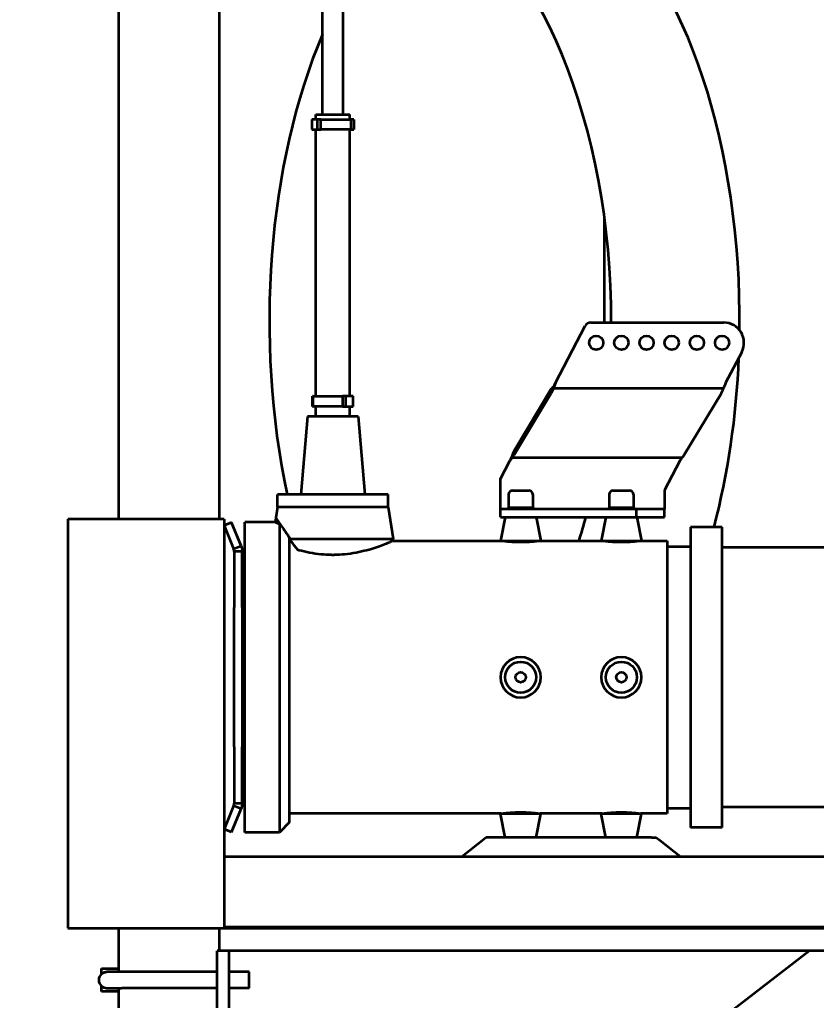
# Model space of a CAD drawing. Header units: millimetres. Extents: x 0 to 42050, y 0 to 29700.
# Drawn here: x 23700 to 24491, y 20908 to 21882 of the extents above; entities that cross this region are included whole.
import ezdxf

# ---------------------------------------------------------------- set-up
doc = ezdxf.new("R2010")
doc.units = ezdxf.units.MM
doc.header["$LTSCALE"] = 50
doc.layers.add('Dimension', color=7, linetype='Continuous', lineweight=18)
doc.layers.add('Visible', color=7, linetype='Continuous', lineweight=35)
doc.styles.add('Title', font='arial.ttf')
doc.dimstyles.new('Default - Method 2b', dxfattribs={"dimscale": 50, "dimtxt": 3, "dimasz": 2.5, "dimexe": 3, "dimexo": 0.5, "dimgap": 0.7, "dimtad": 0, "dimtoh": 1, "dimdec": 1, "dimrnd": 1e-08, "dimtxsty": 'Title', "dimcen": 0.09, "dimdle": 10, "dimclrd": 256, "dimclre": 256, "dimclrt": 7, "dimadec": 0, "dimazin": 2, "dimtfac": 0.833333, "dimtdec": 1, "dimtmove": 0, "dimatfit": 3, "dimfxl": 1, "dimtolj": 1, "dimlwd": -1, "dimlwe": -1, "dimarcsym": 0})

# ---------------------------------------------------------------- blocks, each defined once
blk = doc.blocks.new('*D40')
at = {"layer": 'Defpoints', "color": 0, "transparency": 16777216}
for p in [(23797.62, 26863.76), (21698.2, 20352.33), (22531.26, 20352.33)]:
    blk.add_point(p, dxfattribs=at)
at = {"layer": 'Dimension', "transparency": 16777216}
for p, q in [((23772.62, 26863.76), (21548.2, 26863.76)), ((21698.2, 26738.76), (21698.2, 23852.95)), ((21698.2, 20477.33), (21698.2, 23363.13)), ((22506.26, 20352.33), (21548.2, 20352.33))]:
    blk.add_line(p, q, dxfattribs=at)
for points in [[(21677.37, 26738.76), (21719.03, 26738.76), (21698.2, 26863.76)], [(21677.37, 20477.33), (21719.03, 20477.33), (21698.2, 20352.33)]]:
    blk.add_solid(points, dxfattribs=at)
at = {"layer": 'Dimension', "color": 7, "transparency": 16777216, "insert": (21774.79, 23398.13), "char_height": 150, "attachment_point": 7, "rotation": 90, "style": 'Title'}
blk.add_mtext('\\A1;6511', dxfattribs=at)

msp = doc.modelspace()

# ---------------------------------------------------------------- linework, layer by layer
at = {"layer": 'Visible'}
for p, q in [((23797.62, 26745.33), (23797.62, 21385.88)), ((23897.62, 26745.33), (23897.62, 21385.88)), ((24000.27, 21787.88), (24000.27, 21943.88)), ((24020.97, 21787.88), (24020.97, 21943.88)), ((23993.68, 21787.88), (24027.55, 21787.88)), ((23993.68, 21782.88), (23993.68, 21787.88)), ((24027.55, 21782.88), (24027.55, 21787.88)), ((23995.11, 21782.88), (23989.9, 21782.88)), ((23989.9, 21782.88), (23989.9, 21772.88)), ((23998.69, 21782.88), (23995.11, 21782.88)), ((23995.11, 21782.88), (23995.11, 21772.88)), ((23998.69, 21772.88), (23998.69, 21782.88)), ((23998.69, 21782.88), (24028.62, 21782.88)), ((24031.33, 21782.88), (24028.62, 21782.88)), ((24028.62, 21782.88), (24028.62, 21772.88)), ((24031.33, 21782.88), (24031.33, 21772.88)), ((23989.9, 21772.88), (23995.11, 21772.88)), ((23993.68, 21507.88), (23993.68, 21772.88)), ((23995.11, 21772.88), (23998.69, 21772.88)), ((24028.62, 21772.88), (23998.69, 21772.88)), ((24027.55, 21507.88), (24027.55, 21772.88)), ((24028.62, 21772.88), (24031.33, 21772.88)), ((24231.81, 21521.15), (24261.33, 21577.86)), ((24266.65, 21581.08), (24398.9, 21581.08)), ((24416.64, 21551.85), (24400.66, 21521.15)), ((24227.58, 21515.15), (24190.68, 21453.77)), ((24227.58, 21513.39), (24227.58, 21515.15)), ((24227.58, 21511.15), (24227.58, 21513.39)), ((24398.55, 21515.79), (24229.69, 21515.79)), ((23991.12, 21507.88), (23990.54, 21507.88)), ((23990.54, 21497.88), (23990.54, 21507.88)), ((23991.12, 21507.88), (24020.31, 21507.88)), ((23991.12, 21497.88), (23991.12, 21507.88)), ((24020.31, 21507.88), (24020.31, 21497.88)), ((24023.58, 21507.88), (24020.31, 21507.88)), ((24030.69, 21507.88), (24023.58, 21507.88)), ((24023.58, 21497.88), (24023.58, 21507.88)), ((24030.69, 21497.88), (24030.69, 21507.88)), ((24190.68, 21449.77), (24227.58, 21511.15)), ((24396.43, 21511.15), (24359.54, 21449.77)), ((23990.54, 21497.88), (23991.12, 21497.88)), ((24020.31, 21497.88), (23991.12, 21497.88)), ((23993.68, 21487.88), (23993.68, 21497.88)), ((24020.31, 21497.88), (24023.58, 21497.88)), ((24023.58, 21497.88), (24030.69, 21497.88)), ((24027.55, 21487.88), (24027.55, 21497.88)), ((23985.5, 21487.88), (23978.72, 21410.38)), ((24035.74, 21487.88), (23985.5, 21487.88)), ((24035.74, 21487.88), (24042.52, 21410.38)), ((24188.57, 21446.98), (24357.42, 21446.98)), ((24190.68, 21453.77), (24190.68, 21451.53)), ((24190.68, 21451.53), (24190.68, 21449.77)), ((24177.12, 21425.83), (24186.45, 21443.77)), ((24355.31, 21443.77), (24340.12, 21414.59)), ((24177.12, 21395.88), (24177.12, 21425.83)), ((24065.62, 21410.38), (23955.62, 21410.38)), ((23955.62, 21397.88), (23955.62, 21410.38)), ((24065.62, 21397.88), (24065.62, 21410.38)), ((24185.12, 21410.48), (24185.12, 21397.38)), ((24189.12, 21414.48), (24205.12, 21414.48)), ((24209.12, 21410.48), (24209.12, 21397.38)), ((24285.12, 21410.48), (24285.12, 21397.38)), ((24289.12, 21414.48), (24305.12, 21414.48)), ((24309.12, 21410.48), (24309.12, 21397.38)), ((24340.12, 21414.59), (24340.12, 21395.88)), ((23955.63, 21397.88), (23953.94, 21387.2)), ((24065.62, 21397.88), (23955.62, 21397.88)), ((24065.6, 21397.88), (24070.62, 21366.23)), ((24185.12, 21397.38), (24183.82, 21395.88)), ((24185.12, 21397.38), (24209.12, 21397.38)), ((24209.12, 21397.38), (24210.42, 21395.88)), ((24285.12, 21397.38), (24283.82, 21395.88)), ((24285.12, 21397.38), (24309.12, 21397.38)), ((24309.12, 21397.38), (24310.42, 21395.88)), ((24177.12, 21387.88), (24177.12, 21395.88)), ((24312.12, 21395.88), (24177.12, 21395.88)), ((24177.12, 21387.88), (24312.12, 21387.88)), ((24181.69, 21387.88), (24177.12, 21364.38)), ((24212.55, 21387.88), (24217.12, 21364.38)), ((24281.69, 21387.88), (24277.12, 21364.38)), ((24340.12, 21395.88), (24312.12, 21395.88)), ((24312.12, 21387.88), (24312.12, 21395.88)), ((24312.12, 21387.88), (24340.12, 21387.88)), ((24312.55, 21387.88), (24317.12, 21364.38)), ((24340.12, 21387.88), (24340.12, 21395.88)), ((23747.57, 21385.88), (23747.55, 21385.88)), ((23747.55, 21385.88), (23747.55, 20979.88)), ((23902.62, 21385.88), (23747.57, 21385.88)), ((23747.57, 21385.88), (23747.57, 20979.88)), ((23902.62, 21385.88), (23902.62, 20979.88)), ((23910.03, 21382.61), (23902.63, 21379.58)), ((23902.63, 21379.58), (23912.09, 21356.49)), ((23919.5, 21359.52), (23910.03, 21382.61)), ((23923.12, 21074.88), (23923.12, 21382.88)), ((23953.25, 21382.88), (23923.12, 21382.88)), ((23953.85, 21386.65), (23953.25, 21382.88)), ((23955.38, 21385.11), (23953.85, 21386.65)), ((23957.62, 21381.21), (23957.62, 21074.88)), ((24365.62, 21377.88), (24365.62, 21079.88)), ((24397.12, 21377.88), (24365.62, 21377.88)), ((24397.12, 21079.88), (24397.12, 21377.88)), ((23967.62, 21084.88), (23967.62, 21367.41)), ((23912.09, 21356.49), (23915.35, 21357.82)), ((23915.35, 21357.82), (23919.5, 21359.52)), ((23967.62, 21364.38), (23969.02, 21364.38)), ((23968.25, 21366.23), (24070.62, 21366.23)), ((23968.25, 21366.23), (23968.25, 21365.42)), ((24070.62, 21364.38), (24070.62, 21366.23)), ((24070.62, 21364.38), (24177.12, 21364.38)), ((24177.12, 21364.38), (24217.12, 21364.38)), ((24217.12, 21364.38), (24277.12, 21364.38)), ((24277.12, 21364.38), (24317.12, 21364.38)), ((24317.12, 21364.38), (24342.62, 21364.38)), ((24342.62, 21364.38), (24342.62, 21093.48)), ((24342.62, 21358.88), (24365.62, 21358.88)), ((24644.75, 21357.88), (24397.12, 21357.88)), ((23916.14, 21353.83), (23912.62, 21353.83)), ((23912.62, 21353.83), (23912.62, 21298.08)), ((23920.62, 21353.83), (23916.14, 21353.83)), ((23920.62, 21298.08), (23920.62, 21353.83)), ((24009.2, 21350.38), (24012.03, 21350.38)), ((23920.62, 21343.88), (23923.12, 21344.55)), ((23912.62, 21159.68), (23912.62, 21298.08)), ((23920.62, 21298.08), (23920.62, 21159.68)), ((23912.62, 21159.68), (23912.62, 21103.93)), ((23920.62, 21103.93), (23920.62, 21159.68)), ((23920.62, 21113.88), (23923.12, 21113.21)), ((23912.09, 21101.27), (23902.63, 21078.18)), ((23910.03, 21075.15), (23919.5, 21098.24)), ((23915.35, 21099.94), (23912.09, 21101.27)), ((23912.62, 21103.93), (23916.14, 21103.93)), ((23919.5, 21098.24), (23915.35, 21099.94)), ((23916.14, 21103.93), (23920.62, 21103.93)), ((24342.62, 21098.88), (24365.62, 21098.88)), ((24644.75, 21099.88), (24397.12, 21099.88)), ((23967.62, 21084.88), (23957.62, 21074.88)), ((24177.79, 21093.48), (23967.62, 21093.48)), ((24177.12, 21093.48), (24177.12, 21093.38)), ((24217.12, 21093.38), (24177.12, 21093.38)), ((24181.69, 21069.88), (24177.12, 21093.38)), ((24212.55, 21069.88), (24217.12, 21093.38)), ((24277.79, 21093.48), (24216.45, 21093.48)), ((24217.12, 21093.48), (24217.12, 21093.38)), ((24277.12, 21093.48), (24277.12, 21093.38)), ((24317.12, 21093.38), (24277.12, 21093.38)), ((24281.69, 21069.88), (24277.12, 21093.38)), ((24312.55, 21069.88), (24317.12, 21093.38)), ((24342.62, 21093.48), (24316.45, 21093.48)), ((24317.12, 21093.48), (24317.12, 21093.38)), ((23910.03, 21075.15), (23902.63, 21078.18)), ((24397.12, 21079.88), (24365.62, 21079.88)), ((23957.62, 21074.88), (23923.12, 21074.88)), ((24138.55, 21050.88), (24162.52, 21069.88)), ((24327.19, 21069.88), (24162.52, 21069.88)), ((24327.19, 21069.88), (24331.71, 21069.88)), ((24331.71, 21069.88), (24335.26, 21067.07)), ((24335.26, 21067.07), (24355.69, 21050.88)), ((23902.62, 21050.88), (24582.62, 21050.88)), ((23747.57, 20979.88), (23747.55, 20979.88)), ((23747.57, 20979.88), (23902.62, 20979.88)), ((23797.62, 20979.88), (23797.62, 20936.33)), ((23897.62, 20979.88), (23897.62, 20962.85)), ((23897.62, 20979.78), (24582.62, 20979.78)), ((24582.62, 20980.65), (23902.62, 20980.65)), ((23897.62, 20962.85), (23897.62, 20957.33)), ((23907.62, 20957.33), (23895.59, 20957.33)), ((23895.59, 20787.33), (23895.59, 20957.33)), ((23907.62, 20787.33), (23907.62, 20957.33)), ((24582.62, 20957.33), (23907.62, 20957.33)), ((24484, 20957.33), (23924.37, 20525.33)), ((23781.02, 20939.83), (23797.62, 20939.83)), ((23781.02, 20934.39), (23781.02, 20939.83)), ((23801.14, 20936.33), (23786.27, 20936.33)), ((23895.59, 20936.33), (23801.14, 20936.33)), ((23927.62, 20936.33), (23907.62, 20936.33)), ((23927.62, 20920.33), (23927.62, 20936.33)), ((23781.02, 20916.83), (23781.02, 20922.26)), ((23786.27, 20920.33), (23801.14, 20920.33)), ((23797.62, 20920.33), (23797.62, 20825.33)), ((23895.59, 20920.33), (23801.14, 20920.33)), ((23927.62, 20920.33), (23907.62, 20920.33)), ((23797.62, 20916.83), (23781.02, 20916.83))]:
    msp.add_line(p, q, dxfattribs=at)
at = {"layer": 'Visible', "color": 9, "true_color": 0xc0c0c0}
msp.add_line((24280.54, 21581.08), (24280.54, 21683.43), dxfattribs=at)
at = {"layer": 'Visible'}
for centre, radius in [((24272.12, 21561.08), 7), ((24297.12, 21561.08), 7), ((24322.12, 21561.08), 7), ((24347.12, 21561.08), 7), ((24372.12, 21561.08), 7), ((24397.12, 21561.08), 7), ((24197.12, 21228.88), 15.43), ((24297.12, 21228.88), 15.43), ((24197.12, 21228.88), 5.05), ((24297.12, 21228.88), 5.05)]:
    msp.add_circle(centre, radius, dxfattribs=at)
for centre, radius, start, end in [((24266.65, 21575.08), 6, 90, 152.5), ((24398.9, 21561.08), 20, 332.5, 90), ((24189.12, 21410.48), 4, 90, 180), ((24205.12, 21410.48), 4, 0, 90), ((24289.12, 21410.48), 4, 90, 180), ((24305.12, 21410.48), 4, 0, 90), ((24197.12, 21228.88), 20, 0, 180), ((24297.12, 21228.88), 20, 0, 180), ((24197.12, 21228.88), 20, 180, 0), ((24297.12, 21228.88), 20, 180, 0), ((23786.14, 20928.33), 8, 129.7647, 230.2353)]:
    msp.add_arc(centre, radius, start, end, dxfattribs=at)
at = {"layer": 'Visible', "color": 9, "true_color": 0xc0c0c0}
for centre, major_axis, ratio, start_param, end_param in [((24181.09, 21582.33), (0, 450), 0.518951, 4.692796, 7.038716), ((24031.5, 21582.33), (0, -450), 0.56794, 1.568034, 2.830763), ((24181.09, 21582.33), (0, 450), 0.518951, 0.885633, 1.96287), ((24181.09, 21582.33), (0, -450), 0.518951, 1.099178, 1.491182), ((24031.5, 21582.33), (0, -450), 0.56794, 1.065201, 1.12397)]:
    msp.add_ellipse(centre, major_axis=major_axis, ratio=ratio, start_param=start_param, end_param=end_param, dxfattribs=at)
at = {"layer": 'Visible'}
msp.add_ellipse((23786.35, 20928.49), major_axis=(5.43, 6.15), ratio=0.990162, start_param=3.508021, end_param=3.859781, dxfattribs=at)
for points in [[(24227.58, 21515.15), (24228.6, 21516.46), (24229.13, 21517.16), (24229.69, 21517.93)], [(24229.69, 21515.79), (24229.1, 21514.42), (24228.42, 21512.95), (24227.58, 21511.15)], [(24400.66, 21521.15), (24399.82, 21519.07), (24399.14, 21517.37), (24398.55, 21515.79)], [(24188.57, 21449.13), (24188.02, 21447.66), (24187.46, 21446.26), (24186.45, 21443.77)], [(24186.45, 21443.77), (24187.37, 21445.13), (24188.01, 21446.09), (24188.57, 21446.98)], [(24190.68, 21453.77), (24189.69, 21451.63), (24189.12, 21450.39), (24188.57, 21449.13)], [(24188.57, 21446.98), (24189.18, 21447.83), (24189.74, 21448.56), (24190.68, 21449.77)], [(24355.31, 21443.77), (24356.25, 21445.17), (24356.81, 21446.01), (24357.42, 21446.98)], [(24359.54, 21449.77), (24358.62, 21448.59), (24357.98, 21447.76), (24357.42, 21446.98)], [(23919.5, 21359.52), (23920.23, 21357.72), (23920.62, 21355.78), (23920.62, 21353.83)], [(23912.62, 21353.83), (23912.62, 21354.74), (23912.44, 21355.65), (23912.09, 21356.49)], [(23912.09, 21101.27), (23912.44, 21102.11), (23912.62, 21103.02), (23912.62, 21103.93)], [(23920.62, 21103.93), (23920.62, 21101.98), (23920.23, 21100.04), (23919.5, 21098.24)]]:
    msp.add_open_spline(points, degree=3, dxfattribs=at)
for points, knots in [([(24231.81, 21521.15), (24230.69, 21518.37), (24230.66, 21518.3), (24229.96, 21516.49), (24229.83, 21516.14), (24229.69, 21515.79)], [-1.5865007, -1.5865007, -1.5865007, -1.5865007, -1.1245669, -1.1245669, -1.0104041, -1.0104041, -1.0104041, -1.0104041]), ([(24231.81, 21521.15), (24231.58, 21520.8), (24231.34, 21520.46), (24230.62, 21519.38), (24230.15, 21518.66), (24229.69, 21517.93)], [5.4789836, 5.4789836, 5.4789836, 5.4789836, 5.6039373, 5.6039373, 5.8692965, 5.8692965, 5.8692965, 5.8692965]), ([(24396.43, 21511.15), (24397.55, 21513.55), (24397.58, 21513.61), (24398.28, 21515.18), (24398.42, 21515.49), (24398.55, 21515.79)], [-1.5865007, -1.5865007, -1.5865007, -1.5865007, -1.1245669, -1.1245669, -1.0104041, -1.0104041, -1.0104041, -1.0104041]), ([(23953.94, 21387.2), (23953.94, 21387.2), (23954.17, 21386.87), (23955.08, 21385.55), (23955.77, 21384.56), (23957.52, 21382.04), (23958.58, 21380.51), (23960.93, 21377.12), (23962.21, 21375.25), (23964.97, 21371.25), (23966.56, 21368.95), (23968.25, 21366.49)], [-38.86033, -38.86033, -38.86033, -38.86033, -37.894175, -37.894175, -36.92802, -36.92802, -35.961865, -35.961865, -34.99571, -34.99571, -33.926575, -33.926575, -33.926575, -33.926575]), ([(23953.25, 21382.88), (23953.25, 21382.88), (23953.59, 21382.74), (23955.02, 21382.19), (23956.1, 21381.77), (23957.56, 21381.23), (23957.59, 21381.22), (23957.62, 21381.21)], [26.66184, 26.66184, 26.66184, 26.66184, 27.76762, 27.76762, 28.873401, 28.873401, 28.894457, 28.894457, 28.894457, 28.894457]), ([(23957.62, 21381.21), (23957.24, 21381.76), (23956.88, 21382.28), (23955.68, 21384.01), (23954.99, 21385), (23954.08, 21386.32), (23953.85, 21386.65), (23953.85, 21386.65)], [115.143917, 115.143917, 115.143917, 115.143917, 115.511825, 115.511825, 116.476691, 116.476691, 117.441557, 117.441557, 117.441557, 117.441557]), ([(23975.75, 21355.28), (23973.69, 21358.06), (23971.66, 21360.8), (23969.22, 21364.11), (23968.73, 21364.77), (23968.25, 21365.42)], [2.009416, 2.009416, 2.009416, 2.009416, 3.067206, 3.067206, 3.332908, 3.332908, 3.332908, 3.332908]), ([(24070.62, 21364.38), (24070.62, 21364.38), (24070.25, 21364.21), (24068.7, 21363.54), (24067.53, 21363.03), (24064.45, 21361.76), (24062.54, 21360.99), (24058.15, 21359.33), (24055.68, 21358.43), (24050.41, 21356.7), (24047.43, 21355.79), (24040.93, 21354.06), (24037.41, 21353.24), (24030.04, 21351.86), (24026.18, 21351.3), (24018.86, 21350.6), (24015.41, 21350.42), (24012.03, 21350.38)], [-9.180912, -9.180912, -9.180912, -9.180912, -8.034205, -8.034205, -6.887497, -6.887497, -5.74079, -5.74079, -4.594083, -4.594083, -3.445562, -3.445562, -2.297042, -2.297042, -1.148521, -1.148521, -0.140951, -0.140951, -0.140951, -0.140951]), ([(24217.12, 21364.38), (24217.12, 21364.38), (24217, 21364.36), (24216.49, 21364.29), (24216.1, 21364.23), (24215.08, 21364.09), (24214.45, 21364.01), (24212.98, 21363.83), (24212.15, 21363.73), (24210.37, 21363.55), (24209.37, 21363.45), (24207.19, 21363.27), (24206.01, 21363.18), (24203.54, 21363.04), (24202.26, 21362.99), (24199.67, 21362.91), (24198.37, 21362.9), (24197.12, 21362.9), (24195.86, 21362.9), (24194.56, 21362.91), (24191.97, 21362.99), (24190.69, 21363.04), (24188.23, 21363.18), (24187.05, 21363.27), (24184.86, 21363.45), (24183.86, 21363.55), (24182.09, 21363.73), (24181.26, 21363.83), (24179.79, 21364.01), (24179.15, 21364.09), (24178.13, 21364.23), (24177.74, 21364.29), (24177.24, 21364.36), (24177.12, 21364.38), (24177.12, 21364.38)], [9.054705, 9.054705, 9.054705, 9.054705, 9.431981, 9.431981, 9.809257, 9.809257, 10.186534, 10.186534, 10.56381, 10.56381, 10.941092, 10.941092, 11.318375, 11.318375, 11.695657, 11.695657, 12.07294, 12.07294, 12.07294, 12.450222, 12.450222, 12.827505, 12.827505, 13.204787, 13.204787, 13.58207, 13.58207, 13.959346, 13.959346, 14.336622, 14.336622, 14.713898, 14.713898, 15.091175, 15.091175, 15.091175, 15.091175]), ([(24317.12, 21364.38), (24317.12, 21364.38), (24317, 21364.36), (24316.49, 21364.29), (24316.1, 21364.23), (24315.08, 21364.09), (24314.45, 21364.01), (24312.98, 21363.83), (24312.15, 21363.73), (24310.37, 21363.55), (24309.37, 21363.45), (24307.19, 21363.27), (24306.01, 21363.18), (24303.54, 21363.04), (24302.26, 21362.99), (24299.67, 21362.91), (24298.37, 21362.9), (24297.12, 21362.9), (24295.86, 21362.9), (24294.56, 21362.91), (24291.97, 21362.99), (24290.69, 21363.04), (24288.23, 21363.18), (24287.05, 21363.27), (24284.86, 21363.45), (24283.86, 21363.55), (24282.09, 21363.73), (24281.26, 21363.83), (24279.79, 21364.01), (24279.15, 21364.09), (24278.13, 21364.23), (24277.74, 21364.29), (24277.24, 21364.36), (24277.12, 21364.38), (24277.12, 21364.38)], [9.054705, 9.054705, 9.054705, 9.054705, 9.431981, 9.431981, 9.809257, 9.809257, 10.186534, 10.186534, 10.56381, 10.56381, 10.941092, 10.941092, 11.318375, 11.318375, 11.695657, 11.695657, 12.07294, 12.07294, 12.07294, 12.450222, 12.450222, 12.827505, 12.827505, 13.204787, 13.204787, 13.58207, 13.58207, 13.959346, 13.959346, 14.336622, 14.336622, 14.713898, 14.713898, 15.091175, 15.091175, 15.091175, 15.091175]), ([(24009.2, 21350.38), (24005.82, 21350.42), (24002.37, 21350.6), (23995.05, 21351.3), (23991.2, 21351.86), (23983.82, 21353.24), (23980.3, 21354.06), (23976.62, 21355.04), (23976.18, 21355.16), (23975.75, 21355.28)], [0.140951, 0.140951, 0.140951, 0.140951, 1.148521, 1.148521, 2.297042, 2.297042, 3.445562, 3.445562, 3.600606, 3.600606, 3.600606, 3.600606]), ([(24177.79, 21093.48), (24178.02, 21093.51), (24178.3, 21093.55), (24179.15, 21093.67), (24179.79, 21093.75), (24181.26, 21093.93), (24182.09, 21094.03), (24183.86, 21094.21), (24184.86, 21094.31), (24187.05, 21094.49), (24188.23, 21094.58), (24190.69, 21094.72), (24191.97, 21094.77), (24194.56, 21094.85), (24195.86, 21094.86), (24198.37, 21094.86), (24199.67, 21094.85), (24202.26, 21094.77), (24203.54, 21094.72), (24206.01, 21094.58), (24207.19, 21094.49), (24209.37, 21094.31), (24210.37, 21094.21), (24212.15, 21094.03), (24212.98, 21093.93), (24214.45, 21093.75), (24215.08, 21093.67), (24215.93, 21093.55), (24216.22, 21093.51), (24216.45, 21093.48)], [3.521435, 3.521435, 3.521435, 3.521435, 3.772788, 3.772788, 4.150064, 4.150064, 4.52734, 4.52734, 4.904623, 4.904623, 5.281905, 5.281905, 5.659187, 5.659187, 6.03647, 6.03647, 6.413752, 6.413752, 6.791035, 6.791035, 7.168317, 7.168317, 7.5456, 7.5456, 7.922876, 7.922876, 8.300152, 8.300152, 8.551505, 8.551505, 8.551505, 8.551505]), ([(24277.79, 21093.48), (24278.02, 21093.51), (24278.3, 21093.55), (24279.15, 21093.67), (24279.79, 21093.75), (24281.26, 21093.93), (24282.09, 21094.03), (24283.86, 21094.21), (24284.86, 21094.31), (24287.05, 21094.49), (24288.23, 21094.58), (24290.69, 21094.72), (24291.97, 21094.77), (24294.56, 21094.85), (24295.86, 21094.86), (24298.37, 21094.86), (24299.67, 21094.85), (24302.26, 21094.77), (24303.54, 21094.72), (24306.01, 21094.58), (24307.19, 21094.49), (24309.37, 21094.31), (24310.37, 21094.21), (24312.15, 21094.03), (24312.98, 21093.93), (24314.45, 21093.75), (24315.08, 21093.67), (24315.93, 21093.55), (24316.22, 21093.51), (24316.45, 21093.48)], [3.521435, 3.521435, 3.521435, 3.521435, 3.772788, 3.772788, 4.150064, 4.150064, 4.52734, 4.52734, 4.904623, 4.904623, 5.281905, 5.281905, 5.659187, 5.659187, 6.03647, 6.03647, 6.413752, 6.413752, 6.791035, 6.791035, 7.168317, 7.168317, 7.5456, 7.5456, 7.922876, 7.922876, 8.300152, 8.300152, 8.551505, 8.551505, 8.551505, 8.551505]), ([(23781.02, 20934.39), (23781.26, 20934.6), (23781.52, 20934.8), (23782.24, 20935.28), (23782.72, 20935.53), (23783.64, 20935.91), (23784.16, 20936.07), (23785.23, 20936.28), (23785.78, 20936.33), (23786.27, 20936.33)], [0.6512972, 0.6512972, 0.6512972, 0.6512972, 0.7406579, 0.7406579, 0.8893208, 0.8893208, 1.0388842, 1.0388842, 1.1884477, 1.1884477, 1.1884477, 1.1884477]), ([(23781.02, 20922.26), (23781.26, 20922.06), (23781.52, 20921.86), (23782.24, 20921.38), (23782.72, 20921.13), (23783.27, 20920.9), (23783.37, 20920.86), (23783.47, 20920.83)], [0.6512972, 0.6512972, 0.6512972, 0.6512972, 0.7406579, 0.7406579, 0.8893208, 0.8893208, 0.919666, 0.919666, 0.919666, 0.919666])]:
    msp.add_open_spline(points, degree=3, knots=knots, dxfattribs=at)
msp.add_rational_spline([(23968.25, 21366.49), (23968.25, 21366.36), (23968.25, 21366.23)], [1.00025485827, 1.00024004567, 1.00022500988], degree=2, dxfattribs=at)

# ---------------------------------------------------------------- dimensions: what is measured, and where the dimension line sits
at = {"layer": 'Dimension'}
dim = msp.add_linear_dim(base=(21698.2, 20352.33), p1=(23797.62, 26863.76), p2=(22531.26, 20352.33), angle=90, dimstyle='Default - Method 2b', override={"dimgap": 0.7, "dimtoh": 0, "dimdec": 0, "dimtol": 0, "dimlim": 0, "dimtp": 0, "dimtm": 0, "dimtdec": 0, "dimtofl": 0, "dimatfit": 1}, dxfattribs=at)
dim.commit()
dim.dimension.update_dxf_attribs({"geometry": '*D40', "text_midpoint": (21698.2, 23608.04), "dimtype": 160})

doc.saveas('drawing.dxf')
